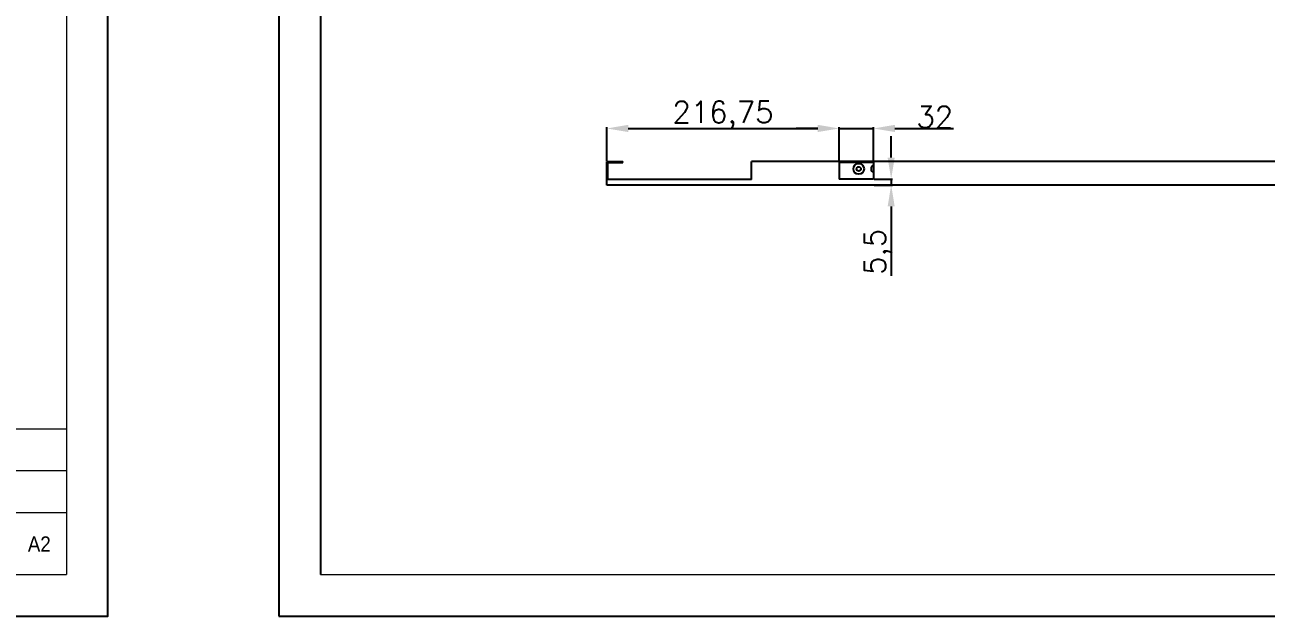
# Model space of a CAD drawing. Header units: millimetres. Extents: x -30327 to 34858, y 4015 to 75103.
# Drawn here: x 17813 to 18971, y 52753 to 53304 of the extents above; entities that cross this region are included whole.
import ezdxf

# ---------------------------------------------------------------- set-up
doc = ezdxf.new("R2010")
doc.units = ezdxf.units.MM
doc.layers.add('A-TITLEBLOCK', color=7, linetype='Continuous', lineweight=18)
doc.layers.add('dim', color=2, linetype='Continuous', lineweight=9)
doc.layers.add('print', color=30, linetype='Continuous')
doc.styles.add('GB', font='GBENOR.SHX', dxfattribs={"bigfont": 'gbcbig.shx'})
doc.styles.add('SLDTEXTSTYLE1', font='Gothic.ttf', dxfattribs={"width": 0.913})
doc.styles.get("Standard").update_dxf_attribs({"font": 'txt', "bigfont": 'gbcbig.shx'})
doc.dimstyles.new('ISO-25', dxfattribs={"dimtxt": 20, "dimasz": 20, "dimexe": 1.25, "dimexo": 0.625, "dimtad": 1, "dimtxsty": 'Standard', "dimcen": 2.5, "dimadec": 0, "dimazin": 0, "dimtfac": 1, "dimtmove": 0, "dimatfit": 3, "dimfxl": 0, "dimarcsym": 0})

# ---------------------------------------------------------------- blocks, each defined once
blk = doc.blocks.new('*D563')
at = {"layer": 'Defpoints', "color": 0}
for p in [(18573, 53207.3), (18356.2, 53176.6), (18573, 53176.6)]:
    blk.add_point(p, dxfattribs=at)
at = {"layer": 'dim', "color": 0, "lineweight": -2}
for p, q in [((18356.2, 53177.2), (18356.2, 53208.6)), ((18376.2, 53207.3), (18553, 53207.3)), ((18573, 53177.2), (18573, 53208.6))]:
    blk.add_line(p, q, dxfattribs=at)
at = {"layer": 'dim', "color": 0}
for points in [[(18376.2, 53210.7), (18376.2, 53204), (18356.2, 53207.3)], [(18553, 53210.7), (18553, 53204), (18573, 53207.3)]]:
    blk.add_solid(points, dxfattribs=at)
at = {"layer": 'dim', "color": 0, "lineweight": 9, "insert": (18464.6, 53219.6), "char_height": 20, "attachment_point": 5}
blk.add_mtext('216,75', dxfattribs=at)
blk = doc.blocks.new('*D564')
at = {"layer": 'Defpoints', "color": 0}
for p in [(18605, 53207.3), (18573, 53176.6), (18605, 53176.6)]:
    blk.add_point(p, dxfattribs=at)
at = {"layer": 'dim', "color": 0, "lineweight": -2}
for p, q in [((18553, 53207.3), (18533, 53207.3)), ((18573, 53177.2), (18573, 53208.6)), ((18573, 53207.3), (18605, 53207.3)), ((18605, 53177.2), (18605, 53208.6)), ((18625, 53207.3), (18679.5, 53207.3))]:
    blk.add_line(p, q, dxfattribs=at)
at = {"layer": 'dim', "color": 0}
for points in [[(18553, 53210.7), (18553, 53204), (18573, 53207.3)], [(18625, 53210.7), (18625, 53204), (18605, 53207.3)]]:
    blk.add_solid(points, dxfattribs=at)
at = {"layer": 'dim', "color": 0, "lineweight": 9, "insert": (18662.2, 53218), "char_height": 20, "attachment_point": 5}
blk.add_mtext('32', dxfattribs=at)
blk = doc.blocks.new('*D569')
at = {"layer": 'Defpoints', "color": 0}
for p in [(18605, 53160.1), (18605, 53154.6), (18621.5, 53154.6)]:
    blk.add_point(p, dxfattribs=at)
at = {"layer": 'dim', "color": 0, "lineweight": -2}
for p, q in [((18621.5, 53180.1), (18621.5, 53200.1)), ((18605.6, 53160.1), (18622.7, 53160.1)), ((18621.5, 53160.1), (18621.5, 53154.6)), ((18605.6, 53154.6), (18622.7, 53154.6)), ((18621.5, 53134.6), (18621.5, 53070))]:
    blk.add_line(p, q, dxfattribs=at)
at = {"layer": 'dim', "color": 0}
for points in [[(18618.2, 53180.1), (18624.8, 53180.1), (18621.5, 53160.1)], [(18618.2, 53134.6), (18624.8, 53134.6), (18621.5, 53154.6)]]:
    blk.add_solid(points, dxfattribs=at)
at = {"layer": 'dim', "color": 0, "lineweight": 9, "insert": (18609.2, 53092.3), "char_height": 20, "attachment_point": 5, "rotation": 90}
blk.add_mtext('5,5', dxfattribs=at)
blk = doc.blocks.new('DT-A2-TITLE')
for p, q in [((0, 420), (0, 0)), ((594, 0), (594, 420)), ((10, 410), (10, 10))]:
    blk.add_line(p, q)
at = {"layer": 'A-TITLEBLOCK', "color": 7}
for p, q in [((584, 410), (584, 10)), ((594, 0), (594, 297)), ((584, 45), (382, 45)), ((584, 35), (432, 35)), ((432, 25), (584.08, 25)), ((10, 10), (584, 10)), ((0, 0), (594, 0))]:
    blk.add_line(p, q, dxfattribs=at)
at = {"style": 'GB'}
for tag, p, height in [('#设计', (451.96, 38.52), 3.5), ('#品名', (523.32, 37.95), 3.5), ('#审核', (451.99, 28.1), 3.5), ('#图号', (526.67, 27.2), 3.5), ('#数量', (520.33, 14.51), 3.5), ('#版本', (552.92, 14.47), 3.5), ('#材料说明', (442.15, 13.59), 3)]:
    blk.add_attdef(tag, p, '', height=height, dxfattribs=at)
at = {"layer": 'A-TITLEBLOCK', "color": 7, "insert": (574.7, 19.21), "char_height": 3.704, "attachment_point": 1, "style": 'SLDTEXTSTYLE1'}
blk.add_mtext('A2', dxfattribs=at)

msp = doc.modelspace()

# ---------------------------------------------------------------- linework, layer by layer
for p, q in [((18356.2047, 53176.6115), (18371.2047, 53176.6115)), ((18356.2047, 53154.6115), (18356.2047, 53176.6115)), ((18357.2047, 53175.6115), (18371.2047, 53175.6115)), ((18357.2047, 53159.6115), (18357.2047, 53175.6115)), ((18371.2047, 53175.6115), (18371.2047, 53176.6115)), ((18572.9547, 53176.6115), (18491.2047, 53176.6115)), ((18491.2047, 53159.6115), (18491.2047, 53176.6115)), ((19264.4547, 53176.6115), (18572.9547, 53176.6115)), ((18572.9547, 53176.6115), (18572.9547, 53160.1115)), ((18604.9547, 53175.6115), (18572.9547, 53175.6115)), ((18604.9547, 53176.6115), (18604.9547, 53160.1115)), ((18491.2047, 53159.6115), (18356.2047, 53159.6115)), ((18356.2047, 53154.6115), (18356.2047, 53159.6115)), ((18604.9547, 53160.1115), (18572.9547, 53160.1115)), ((19513.2047, 53154.6115), (18356.2047, 53154.6115))]:
    msp.add_line(p, q)
for radius in [5, 2]:
    msp.add_circle((18591.2047, 53169.612), radius)
msp.add_arc((18606.2047, 53169.612), 3.5, 110.9248324, 249.0751676)
at = {"layer": 'print'}
for points in [[(15591.5606, 52752.7093), (17890.7683, 52752.7093), (17890.7683, 54378.4117), (15591.5606, 54378.4117)], [(18050.3132, 52752.7093), (20349.5209, 52752.7093), (20349.5209, 54378.4117), (18050.3132, 54378.4117)]]:
    msp.add_lwpolyline(points, close=True, dxfattribs=at)

# ---------------------------------------------------------------- block references
at = {"xscale": 3.87072, "yscale": 3.87072, "zscale": 3.87072}
for p in [(15591.5606, 52752.7093), (18050.3132, 52752.7093)]:
    msp.add_blockref('DT-A2-TITLE', p, dxfattribs=at)

# ---------------------------------------------------------------- dimensions: what is measured, and where the dimension line sits
at = {"layer": 'dim', "lineweight": 9}
for base, p1, p2, picture, middle in [((18572.9547, 53207.3269), (18356.2047, 53176.6115), (18572.9547, 53176.6115), '*D563', (18464.5797, 53219.6186)), ((18604.9547, 53207.3269), (18572.9547, 53176.6115), (18604.9547, 53176.6115), '*D564', (18662.2464, 53217.9519))]:
    dim = msp.add_linear_dim(base=base, p1=p1, p2=p2, dimstyle='ISO-25', dxfattribs=at)
    dim.commit()
    dim.dimension.update_dxf_attribs({"geometry": picture, "text_midpoint": middle})
dim = msp.add_linear_dim(base=(18621.4979, 53154.6115), p1=(18604.9547, 53160.1115), p2=(18604.9547, 53154.6115), angle=90, dimstyle='ISO-25', dxfattribs=at)
dim.commit()
dim.dimension.update_dxf_attribs({"geometry": '*D569', "text_midpoint": (18609.2063, 53092.3199)})

doc.saveas('drawing.dxf')
